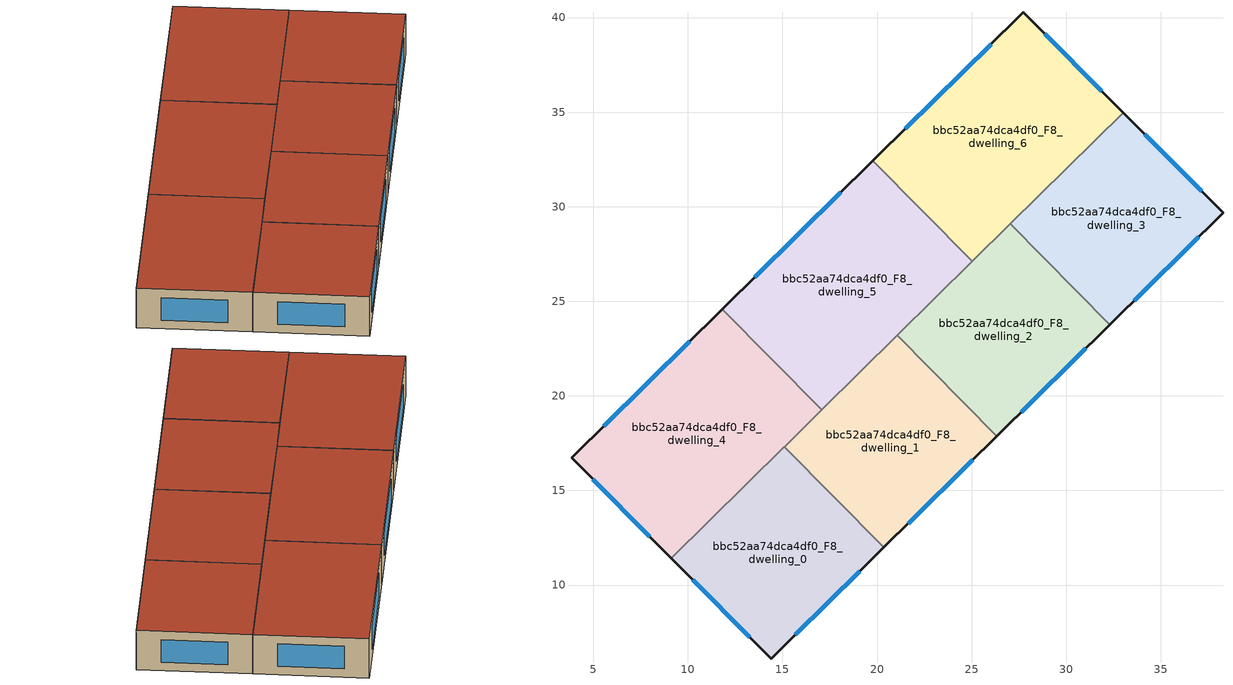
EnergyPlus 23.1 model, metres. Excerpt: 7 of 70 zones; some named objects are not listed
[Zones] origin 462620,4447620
bbc52aa74dca4df0_F8_dwelling_0
 floor to bbc52aa74dca4df0_F7_dwelling_0 (EU_floor_Construction): 15.11,17.31 20.36,11.99 14.4,6.1 9.12,11.41 z24
 wall outside (EU_wall_Construction): 9.12,11.41 14.4,6.1 20.36,11.99 z24:27
 wall to bbc52aa74dca4df0_F8_dwelling_1 (EU_wall_Construction): 20.36,11.99 15.11,17.31 z24:27
 wall to bbc52aa74dca4df0_F8_dwelling_4 (EU_wall_Construction): 15.11,17.31 9.12,11.41 z24:27
 window (EU_Window_Construction): 15.68,7.36 19.09,10.73 / 10.26,10.27 13.27,7.24 z24.64:26.36
 roof outside (EU_roof_Construction): 20.36,11.99 15.11,17.31 9.12,11.41 14.4,6.1 z27
bbc52aa74dca4df0_F8_dwelling_1
 floor to bbc52aa74dca4df0_F7_dwelling_1 (EU_floor_Construction): 21.08,23.21 26.33,17.88 20.36,11.99 15.11,17.31 z24
 wall outside (EU_wall_Construction): 20.36,11.99 26.33,17.88 z24:27
 wall to bbc52aa74dca4df0_F8_dwelling_2 (EU_wall_Construction): 26.33,17.88 21.08,23.21 z24:27
 wall to bbc52aa74dca4df0_F8_dwelling_5 (EU_wall_Construction): 21.08,23.21 17.07,19.25 z24:27
 wall to bbc52aa74dca4df0_F8_dwelling_4 (EU_wall_Construction): 17.07,19.25 15.11,17.31 z24:27
 window (EU_Window_Construction): 21.64,13.25 25.06,16.61 z24.64:26.36
 roof outside (EU_roof_Construction): 26.33,17.88 21.08,23.21 15.11,17.31 20.36,11.99 z27
bbc52aa74dca4df0_F8_dwelling_2
 floor to bbc52aa74dca4df0_F7_dwelling_2 (EU_floor_Construction): 27.05,29.1 32.31,23.77 26.33,17.88 21.08,23.21 z24
 wall outside (EU_wall_Construction): 26.33,17.88 32.31,23.77 z24:27
 wall to bbc52aa74dca4df0_F8_dwelling_3 (EU_wall_Construction): 32.31,23.77 27.05,29.1 z24:27
 wall to bbc52aa74dca4df0_F8_dwelling_6 (EU_wall_Construction): 27.05,29.1 25.03,27.11 z24:27
 wall to bbc52aa74dca4df0_F8_dwelling_5 (EU_wall_Construction): 25.03,27.11 21.08,23.2 z24:27
 window (EU_Window_Construction): 27.61,19.14 31.03,22.51 z24.64:26.36
 roof outside (EU_roof_Construction): 32.31,23.77 27.05,29.1 21.08,23.21 26.33,17.88 z27
bbc52aa74dca4df0_F8_dwelling_3
 floor to bbc52aa74dca4df0_F7_dwelling_3 (EU_floor_Construction): 33.01,34.98 38.29,29.67 32.31,23.77 27.05,29.1 z24
 wall outside (EU_wall_Construction): 32.31,23.77 38.29,29.67 33.01,34.98 z24:27
 wall to bbc52aa74dca4df0_F8_dwelling_6 (EU_wall_Construction): 33.01,34.98 27.05,29.1 z24:27
 window (EU_Window_Construction): 37.16,30.81 34.14,33.84 / 33.59,25.03 37.01,28.41 z24.64:26.36
 roof outside (EU_roof_Construction): 38.29,29.67 33.01,34.98 27.05,29.1 32.31,23.77 z27
bbc52aa74dca4df0_F8_dwelling_4
 floor to bbc52aa74dca4df0_F7_dwelling_4 (EU_floor_Construction): 11.82,24.58 17.07,19.25 9.12,11.41 3.84,16.72 z24
 wall outside (EU_wall_Construction): 11.82,24.58 3.84,16.72 9.12,11.41 z24:27
 wall to bbc52aa74dca4df0_F8_dwelling_5 (EU_wall_Construction): 17.07,19.25 11.82,24.58 z24:27
 window (EU_Window_Construction): 4.98,15.58 7.99,12.55 / 10.11,22.9 5.55,18.41 z24.64:26.36
 roof outside (EU_roof_Construction): 17.07,19.25 11.82,24.58 3.84,16.72 9.12,11.41 z27
bbc52aa74dca4df0_F8_dwelling_5
 floor to bbc52aa74dca4df0_F7_dwelling_5 (EU_floor_Construction): 19.78,32.43 25.03,27.11 17.07,19.25 11.82,24.58 z24
 wall outside (EU_wall_Construction): 19.78,32.43 11.82,24.58 z24:27
 wall to bbc52aa74dca4df0_F8_dwelling_6 (EU_wall_Construction): 25.03,27.11 19.78,32.43 z24:27
 window (EU_Window_Construction): 18.07,30.75 13.52,26.26 z24.64:26.36
 roof outside (EU_roof_Construction): 25.03,27.11 19.78,32.43 11.82,24.58 17.07,19.25 z27
bbc52aa74dca4df0_F8_dwelling_6
 floor to bbc52aa74dca4df0_F7_dwelling_6 (EU_floor_Construction): 27.73,40.28 33.01,34.98 25.03,27.11 19.78,32.43 z24
 wall outside (EU_wall_Construction): 33.01,34.98 27.73,40.28 19.78,32.43 z24:27
 window (EU_Window_Construction): 31.88,36.11 28.86,39.14 / 26.03,38.6 21.48,34.12 z24.64:26.36
 roof outside (EU_roof_Construction): 33.01,34.98 27.73,40.28 19.78,32.43 25.03,27.11 z27
[Building]
EU S2 Campaign: North Axis=0; Terrain=City; Solar Distribution=FullExterior
[Site:Location]
Yerevan-Zvartnots.Intl.AP: Latitude=40.15; Longitude=44.383; Time Zone=4; Elevation=854
[SizingPeriod:WeatherFileDays]
AnnualSizingPeriod: Begin Month=1; Begin Day of Month=1; End Month=12; End Day of Month=31; Day of Week for Start Day=Monday; Use Weather File Daylight Saving Period=No; Use Weather File Rain and Snow Indicators=No
[MATERIAL]
EU_InternalMass_Material: Roughness=MediumRough; Thickness=0.1; Conductivity=1; Density=1800; Specific Heat=900; Thermal Absorptance=0.9; Solar Absorptance=0.7; Visible Absorptance=0.7
[MATERIAL:NOMASS] Roughness=MediumRough; Thermal Absorptance=0.9; Solar Absorptance=0.7; Visible Absorptance=0.7
Name | Thermal Resistance
EU_wall_NoMass | 1.05043
EU_roof_NoMass | 1.45357
EU_floor_NoMass | 0.478065
[WINDOWMATERIAL:SIMPLEGLAZINGSYSTEM]
EU_Window_SimpleGlazing: UFactor=2.5566; Solar Heat Gain Coefficient=0.75; Visible Transmittance=0.75
[CONSTRUCTION]
EU_wall_Construction: EU_wall_NoMass
EU_roof_Construction: EU_roof_NoMass
EU_floor_Construction: EU_floor_NoMass
EU_Window_Construction: EU_Window_SimpleGlazing
EU_InternalMass_Construction: EU_InternalMass_Material
[ZONE] Type=1; Multiplier=1; Ceiling Height=autocalculate; Floor Area=autocalculate; Part of Total Floor Area=Yes
Name | Volume
bbc52aa74dca4df0_F8_dwelling_0 | 188.36
bbc52aa74dca4df0_F8_dwelling_1 | 188.362
bbc52aa74dca4df0_F8_dwelling_2 | 188.345
bbc52aa74dca4df0_F8_dwelling_3 | 188.342
bbc52aa74dca4df0_F8_dwelling_4 | 251.126
bbc52aa74dca4df0_F8_dwelling_5 | 251.13
bbc52aa74dca4df0_F8_dwelling_6 | 251.146
[INTERNALMASS] Construction=EU_InternalMass_Construction
Name | Zone or ZoneList | Surface Area
bbc52aa74dca4df0_F8_dwelling_0_EU_InternalMass | bbc52aa74dca4df0_F8_dwelling_0 | 62.7867
bbc52aa74dca4df0_F8_dwelling_1_EU_InternalMass | bbc52aa74dca4df0_F8_dwelling_1 | 62.7874
bbc52aa74dca4df0_F8_dwelling_2_EU_InternalMass | bbc52aa74dca4df0_F8_dwelling_2 | 62.7816
bbc52aa74dca4df0_F8_dwelling_3_EU_InternalMass | bbc52aa74dca4df0_F8_dwelling_3 | 62.7806
bbc52aa74dca4df0_F8_dwelling_4_EU_InternalMass | bbc52aa74dca4df0_F8_dwelling_4 | 83.7088
bbc52aa74dca4df0_F8_dwelling_5_EU_InternalMass | bbc52aa74dca4df0_F8_dwelling_5 | 83.71
bbc52aa74dca4df0_F8_dwelling_6_EU_InternalMass | bbc52aa74dca4df0_F8_dwelling_6 | 83.7155
[OTHEREQUIPMENT] Fuel Type=Electricity; Design Level Calculation Method=Watts/Area; Power per Zone Floor Area=1; Fraction Latent=0; Fraction Radiant=0; Fraction Lost=0; Carbon Dioxide Generation Rate=0; EndUse Subcategory=EU_Step8_InternalGains
Name | Zone or ZoneList or Space or SpaceList | Schedule
EU_Step8_InternalGain_bbc52aa74dca4df0_F8_dwelling_0_f000 | bbc52aa74dca4df0_F8_dwelling_0 | EU_Step8_GainSchedule_bbc52aa74dca4df0_F8_dwelling_0_f000
EU_Step8_InternalGain_bbc52aa74dca4df0_F8_dwelling_1_f000 | bbc52aa74dca4df0_F8_dwelling_1 | EU_Step8_GainSchedule_bbc52aa74dca4df0_F8_dwelling_1_f000
EU_Step8_InternalGain_bbc52aa74dca4df0_F8_dwelling_2_f000 | bbc52aa74dca4df0_F8_dwelling_2 | EU_Step8_GainSchedule_bbc52aa74dca4df0_F8_dwelling_2_f000
EU_Step8_InternalGain_bbc52aa74dca4df0_F8_dwelling_3_f000 | bbc52aa74dca4df0_F8_dwelling_3 | EU_Step8_GainSchedule_bbc52aa74dca4df0_F8_dwelling_3_f000
EU_Step8_InternalGain_bbc52aa74dca4df0_F8_dwelling_4_f000 | bbc52aa74dca4df0_F8_dwelling_4 | EU_Step8_GainSchedule_bbc52aa74dca4df0_F8_dwelling_4_f000
EU_Step8_InternalGain_bbc52aa74dca4df0_F8_dwelling_5_f000 | bbc52aa74dca4df0_F8_dwelling_5 | EU_Step8_GainSchedule_bbc52aa74dca4df0_F8_dwelling_5_f000
EU_Step8_InternalGain_bbc52aa74dca4df0_F8_dwelling_6_f000 | bbc52aa74dca4df0_F8_dwelling_6 | EU_Step8_GainSchedule_bbc52aa74dca4df0_F8_dwelling_6_f000
[ZONEVENTILATION:DESIGNFLOWRATE] Schedule=EU_AlwaysOn; Design Flow Rate Calculation Method=AirChanges/Hour; Air Changes per Hour=0.557805; Ventilation Type=Natural; Fan Pressure Rise=0; Fan Total Efficiency=1; Constant Term Coefficient=1; Temperature Term Coefficient=0; Velocity Term Coefficient=0; Velocity Squared Term Coefficient=0; Minimum Indoor Temperature=-100; Maximum Indoor Temperature=100; Delta Temperature=-100; Minimum Outdoor Temperature=-100; Maximum Outdoor Temperature=100; Maximum Wind Speed=40
Name | Zone or ZoneList or Space or SpaceList
EU_ConstantAir_bbc52aa74dca4df0_F8_dwelling_0 | bbc52aa74dca4df0_F8_dwelling_0
EU_ConstantAir_bbc52aa74dca4df0_F8_dwelling_1 | bbc52aa74dca4df0_F8_dwelling_1
EU_ConstantAir_bbc52aa74dca4df0_F8_dwelling_2 | bbc52aa74dca4df0_F8_dwelling_2
EU_ConstantAir_bbc52aa74dca4df0_F8_dwelling_3 | bbc52aa74dca4df0_F8_dwelling_3
EU_ConstantAir_bbc52aa74dca4df0_F8_dwelling_4 | bbc52aa74dca4df0_F8_dwelling_4
EU_ConstantAir_bbc52aa74dca4df0_F8_dwelling_5 | bbc52aa74dca4df0_F8_dwelling_5
EU_ConstantAir_bbc52aa74dca4df0_F8_dwelling_6 | bbc52aa74dca4df0_F8_dwelling_6
[HVACTEMPLATE:ZONE:IDEALLOADSAIRSYSTEM] System Availability Schedule=EU_AlwaysOn; Maximum Heating Supply Air Temperature=50; Minimum Cooling Supply Air Temperature=13; Maximum Heating Supply Air Humidity Ratio=0.0156; Minimum Cooling Supply Air Humidity Ratio=0.0077; Heating Limit=NoLimit; Cooling Limit=NoLimit; Heating Availability Schedule=EU_AlwaysOn; Cooling Availability Schedule=EU_CoolingOff; Dehumidification Control Type=ConstantSensibleHeatRatio; Cooling Sensible Heat Ratio=0.7; Dehumidification Setpoint=60; Humidification Control Type=None; Humidification Setpoint=30; Outdoor Air Method=None; Outdoor Air Flow Rate per Person=0.00944; Outdoor Air Flow Rate per Zone Floor Area=0; Outdoor Air Flow Rate per Zone=0; Demand Controlled Ventilation Type=None; Outdoor Air Economizer Type=NoEconomizer; Heat Recovery Type=None; Sensible Heat Recovery Effectiveness=0.7; Latent Heat Recovery Effectiveness=0.65
Name | Template Thermostat
bbc52aa74dca4df0_F8_dwelling_0 | EU_HeatOnly_bbc52aa74dca4df0_F8_dwelling_0
bbc52aa74dca4df0_F8_dwelling_1 | EU_HeatOnly_bbc52aa74dca4df0_F8_dwelling_1
bbc52aa74dca4df0_F8_dwelling_2 | EU_HeatOnly_bbc52aa74dca4df0_F8_dwelling_2
bbc52aa74dca4df0_F8_dwelling_3 | EU_HeatOnly_bbc52aa74dca4df0_F8_dwelling_3
bbc52aa74dca4df0_F8_dwelling_4 | EU_HeatOnly_bbc52aa74dca4df0_F8_dwelling_4
bbc52aa74dca4df0_F8_dwelling_5 | EU_HeatOnly_bbc52aa74dca4df0_F8_dwelling_5
bbc52aa74dca4df0_F8_dwelling_6 | EU_HeatOnly_bbc52aa74dca4df0_F8_dwelling_6
[SIZING:ZONE] Zone Cooling Design Supply Air Temperature Input Method=SupplyAirTemperature; Zone Cooling Design Supply Air Temperature=13; Zone Heating Design Supply Air Temperature Input Method=SupplyAirTemperature; Zone Heating Design Supply Air Temperature=50; Zone Cooling Design Supply Air Humidity Ratio=0.008; Zone Heating Design Supply Air Humidity Ratio=0.008; Cooling Design Air Flow Method=DesignDay; Cooling Design Air Flow Rate=0; Cooling Minimum Air Flow per Zone Floor Area=0.000762; Cooling Minimum Air Flow=0; Cooling Minimum Air Flow Fraction=0.2; Heating Design Air Flow Method=DesignDay; Heating Design Air Flow Rate=0; Heating Maximum Air Flow per Zone Floor Area=0.002032; Heating Maximum Air Flow=0.141576; Heating Maximum Air Flow Fraction=0.3; Account for Dedicated Outdoor Air System=No; Dedicated Outdoor Air System Control Strategy=NeutralSupplyAir; Dedicated Outdoor Air Low Setpoint Temperature for Design=autosize; Dedicated Outdoor Air High Setpoint Temperature for Design=autosize; Zone Load Sizing Method=Sensible Load Only No Latent Load; Zone Latent Cooling Design Supply Air Humidity Ratio Input Method=HumidityRatioDifference; Zone Cooling Design Supply Air Humidity Ratio Difference=0.005; Zone Latent Heating Design Supply Air Humidity Ratio Input Method=HumidityRatioDifference; Zone Humidification Design Supply Air Humidity Ratio Difference=0.005
bbc52aa74dca4df0_F8_dwelling_0; bbc52aa74dca4df0_F8_dwelling_1; bbc52aa74dca4df0_F8_dwelling_2; bbc52aa74dca4df0_F8_dwelling_3; bbc52aa74dca4df0_F8_dwelling_4; bbc52aa74dca4df0_F8_dwelling_5; bbc52aa74dca4df0_F8_dwelling_6
[SCHEDULE:CONSTANT]
Name | Hourly Value
EU_AlwaysOn | 1
EU_CoolingOff | 0
[SCHEDULE:FILE] Column Number=1; Rows to Skip at Top=0; Number of Hours of Data=8760; Column Separator=Comma; Interpolate to Timestep=No; Minutes per Item=60; Adjust Schedule for Daylight Savings=Yes
Name | File
EU_Step8_GainSchedule_bbc52aa74dca4df0_F8_dwelling_0_f000 | ../../schedules/bbc52aa74dca4df0/bbc52aa74dca4df0_F8_dwelling_0_f000_gain.csv
EU_Step8_GainSchedule_bbc52aa74dca4df0_F8_dwelling_1_f000 | ../../schedules/bbc52aa74dca4df0/bbc52aa74dca4df0_F8_dwelling_1_f000_gain.csv
EU_Step8_GainSchedule_bbc52aa74dca4df0_F8_dwelling_2_f000 | ../../schedules/bbc52aa74dca4df0/bbc52aa74dca4df0_F8_dwelling_2_f000_gain.csv
EU_Step8_GainSchedule_bbc52aa74dca4df0_F8_dwelling_3_f000 | ../../schedules/bbc52aa74dca4df0/bbc52aa74dca4df0_F8_dwelling_3_f000_gain.csv
EU_Step8_GainSchedule_bbc52aa74dca4df0_F8_dwelling_4_f000 | ../../schedules/bbc52aa74dca4df0/bbc52aa74dca4df0_F8_dwelling_4_f000_gain.csv
EU_Step8_GainSchedule_bbc52aa74dca4df0_F8_dwelling_5_f000 | ../../schedules/bbc52aa74dca4df0/bbc52aa74dca4df0_F8_dwelling_5_f000_gain.csv
EU_Step8_GainSchedule_bbc52aa74dca4df0_F8_dwelling_6_f000 | ../../schedules/bbc52aa74dca4df0/bbc52aa74dca4df0_F8_dwelling_6_f000_gain.csv
